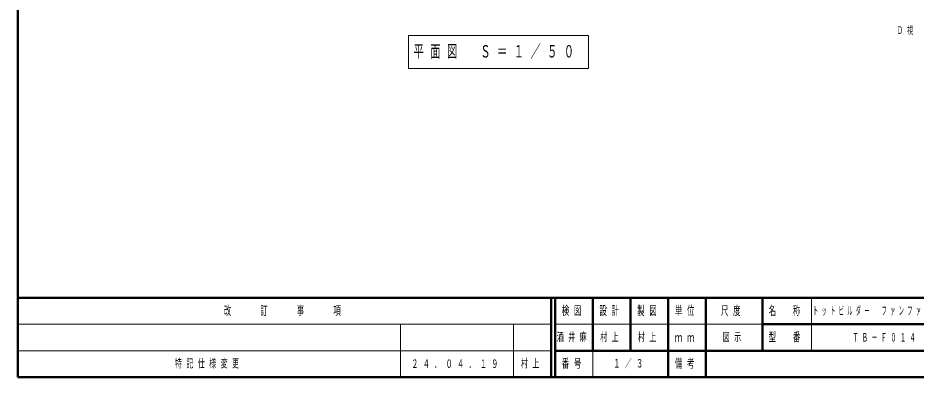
# Model space of a CAD drawing. Units: millimetres on the paper. Extents: x -385 to 0, y -594 to 267.
# Drawn here: x -385 to -146.7, y 0 to 95.3 of the extents above; entities that cross this region are included whole.
import ezdxf

# ---------------------------------------------------------------- set-up
doc = ezdxf.new("R2010")
doc.units = ezdxf.units.MM
doc.layers.add('LY_1', color=7, linetype='Continuous', lineweight=50)
doc.styles.add('ＭＳ ゴシック', font='')
doc.styles.get('ＭＳ ゴシック').set_extended_font_data('MS Gothic')

msp = doc.modelspace()

# ---------------------------------------------------------------- linework, layer by layer
at = {"layer": 'LY_1'}
for p, q in [((-385, 267), (-385, 0)), ((-385, 21), (0, 21)), ((-385, 0), (0, 0))]:
    msp.add_line(p, q, dxfattribs=at)
at = {"layer": 'LY_1', "lineweight": 13}
for p, q in [((-281.427, 90.693), (-281.427, 81.893)), ((-233.627, 90.693), (-281.427, 90.693)), ((-233.627, 81.893), (-233.627, 90.693)), ((-281.427, 81.893), (-233.627, 81.893)), ((-174.5, 21), (-174.5, 7)), ((-385, 14), (-243.5, 14)), ((-283.5, 14), (-283.5, 0)), ((-253.5, 14), (-253.5, 0)), ((-242.5, 14), (-187.5, 14)), ((-385, 7), (-243.5, 7)), ((-232.5, 7), (-232.5, 0))]:
    msp.add_line(p, q, dxfattribs=at)
at = {"layer": 'LY_1', "color": 140}
for p, q in [((-243.5, 21), (-243.5, 0)), ((-242.5, 21), (-242.5, 0)), ((-232.5, 21), (-232.5, 7)), ((-222.5, 21), (-222.5, 7)), ((-212.5, 21), (-212.5, 0)), ((-202.5, 21), (-202.5, 7)), ((-187.5, 21), (-187.5, 7)), ((-187.5, 14), (-70, 14)), ((-242.5, 7), (0, 7)), ((-202.5, 7), (-202.5, 0))]:
    msp.add_line(p, q, dxfattribs=at)

# ---------------------------------------------------------------- texts
at = {"layer": 'LY_1', "style": 'ＭＳ ゴシック'}
for s, insert, char_height, attachment_point in [('\\T1.64;\\W0.6;Ｄ視', (-149.106, 91.962), 1.979, 5), ('\\T1.64;\\W0.6;平面図\u3000Ｓ＝１／５０', (-280.027, 86.293), 3.299, 4), ('\\T1.64;\\W0.6;改\u3000\u3000訂\u3000\u3000事\u3000\u3000項', (-314.25, 17.5), 2.346, 5), ('\\T1.64;\\W0.6;検図', (-237.5, 17.5), 2.346, 5), ('\\T1.64;\\W0.6;設計', (-227.5, 17.5), 2.346, 5), ('\\T1.64;\\W0.6;製図', (-217.5, 17.5), 2.346, 5), ('\\T1.64;\\W0.6;単位', (-207.5, 17.5), 2.346, 5), ('\\T1.64;\\W0.6;尺度', (-195.25, 17.5), 2.346, 5), ('\\T1.64;\\W0.6;名\u3000称', (-181, 17.5), 2.346, 5), ('\\T1.64;\\W0.45;トットビルダー\u3000ファンファンパーク', (-154.75, 17.5), 2.199, 5), ('\\T1.64;\\W0.6;酒井麻', (-237.5, 10.5), 2.199, 5), ('\\T1.64;\\W0.6;村上', (-230.5, 10.5), 2.199, 4), ('\\T1.64;\\W0.6;村上', (-217.5, 10.5), 2.199, 5), ('\\T1.64;\\W0.6;型\u3000番', (-181, 10.5), 2.346, 5), ('\\T1.64;\\W0.6;ｍｍ', (-207.5, 10.5), 2.346, 5), ('\\T1.64;\\W0.6;図示', (-198, 10.5), 2.199, 4), ('\\T1.64;\\W0.5;ＴＢ－Ｆ０１４', (-154.75, 10.5), 2.199, 5), ('\\T1.64;\\W0.6;特記仕様変更', (-334.25, 3.5), 2.199, 5), ('\\T1.64;\\W0.6;村上', (-248.5, 3.5), 2.199, 5), ('\\T1.64;\\W0.6;番号', (-237.5, 3.5), 2.346, 5), ('\\T1.64;\\W0.6;１／３', (-222.5, 3.5), 2.199, 5), ('\\T1.64;\\W0.6;備考', (-207.5, 3.5), 2.346, 5), ('\\T1.64;\\W0.6;２４．０４．１９', (-268.5, 3.5), 2.199, 5)]:
    msp.add_mtext(s, dxfattribs=dict(at, insert=insert, char_height=char_height, attachment_point=attachment_point))

doc.saveas('drawing.dxf')
